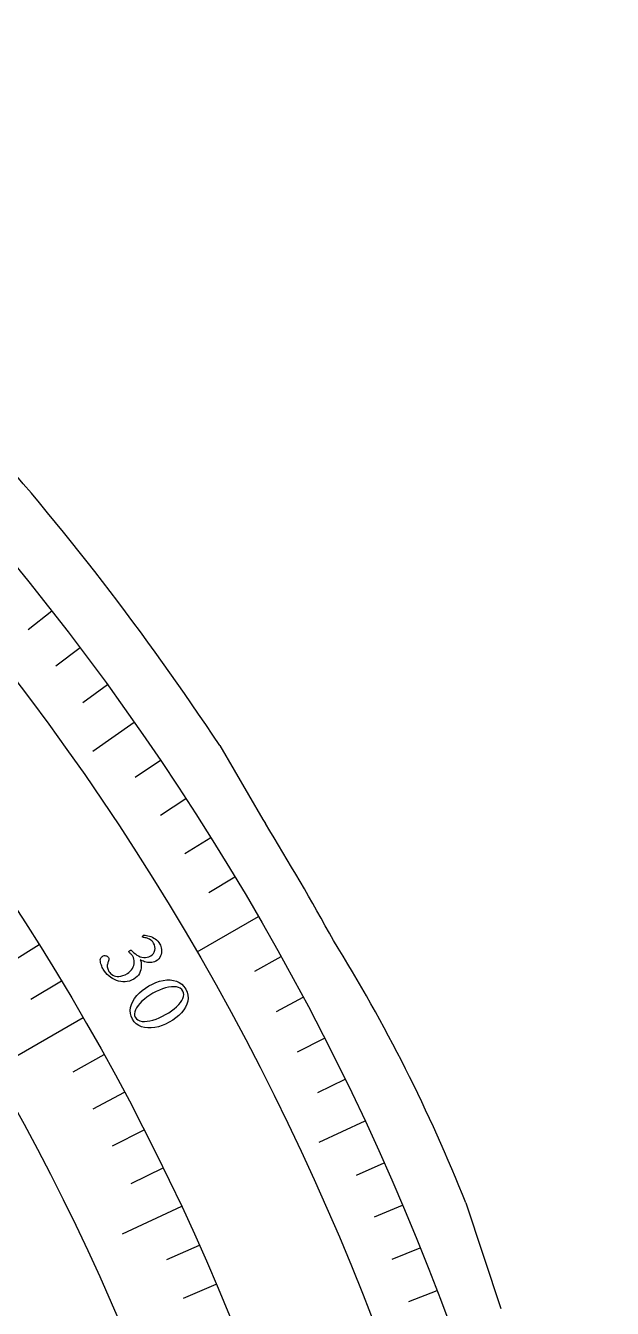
# Model space of a CAD drawing. Header units: millimetres. Extents: x -50 to 50, y -50 to 64.
# Drawn here: x 38.12 to 49, y 17.24 to 41.03 of the extents above; entities that cross this region are included whole.
import ezdxf

# ---------------------------------------------------------------- set-up
doc = ezdxf.new("R2010")
doc.units = ezdxf.units.MM
for name, color, linetype in [('CUT_OUTER', 1, 'Continuous'), ('ENGRAVE', 7, 'Continuous'), ('ENGRAVE_FINE', 8, 'Continuous'), ('TEXT', 5, 'Continuous')]:
    doc.layers.add(name, color=color, linetype=linetype)

msp = doc.modelspace()

# ---------------------------------------------------------------- linework, layer by layer
at = {"layer": 'CUT_OUTER'}
for points in [[(41.7215, 27.6755), (42.5203, 26.306), (42.5678, 26.2295)], [(46.2829, 19.1924), (46.9345, 17.2374)]]:
    msp.add_lwpolyline(points, dxfattribs=at)
for centre, radius, start, end in [((-0.7459, -0.3516), 50.8821, 33.4235, 41.84191), ((0.1862, 0.1116), 49.7829, 28.75445, 31.64369), ((18.1428, 8.066), 30.2599, 21.57347, 31.90792)]:
    msp.add_arc(centre, radius, start, end, dxfattribs=at)
at = {"layer": 'ENGRAVE'}
for points in [[(40.1385, 28.1052), (39.3705, 27.5675)], [(42.4352, 24.5), (41.2986, 23.8437)], [(39.1876, 22.625), (34.4245, 19.875)], [(44.4091, 20.7083), (43.5594, 20.3121)], [(41.0104, 19.1235), (39.9138, 18.6121)]]:
    msp.add_lwpolyline(points, dxfattribs=at)
for radius in [49, 49, 47.6875, 45.25, 45.25, 43.325, 39.75, 39.75]:
    msp.add_circle((0, 0), radius, dxfattribs=at)
at = {"layer": 'ENGRAVE_FINE'}
for points in [[(38.6125, 30.1674), (38.1693, 29.8211)], [(39.1331, 29.4889), (38.6839, 29.1504)], [(39.6418, 28.8015), (39.1868, 28.4708)], [(40.6228, 27.4005), (40.1565, 27.0859)], [(41.0949, 26.6873), (40.6231, 26.381)], [(41.5544, 25.966), (41.0773, 25.668)], [(42.0012, 25.2369), (41.519, 24.9472)], [(38.3742, 23.9788), (37.8145, 23.6291)], [(42.8564, 23.7557), (42.3644, 23.483)], [(38.7868, 23.3055), (38.2211, 22.9655)], [(43.2644, 23.0041), (42.7678, 22.74)], [(43.6593, 22.2455), (43.1581, 21.9902)], [(39.5765, 21.9376), (38.9993, 21.6177)], [(44.0409, 21.4802), (43.5353, 21.2336)], [(39.9534, 21.2436), (39.3706, 20.9337)], [(40.318, 20.5431), (39.73, 20.2434)], [(40.6704, 19.8363), (40.0772, 19.547)], [(44.7637, 19.9301), (44.2499, 19.7013)], [(45.1047, 19.1458), (44.587, 18.926)], [(41.3379, 18.4048), (40.735, 18.1364)], [(45.432, 18.3557), (44.9105, 18.145)], [(41.6528, 17.6806), (41.0453, 17.4227)], [(45.7454, 17.56), (45.2203, 17.3584)]]:
    msp.add_lwpolyline(points, dxfattribs=at)
at = {"layer": 'TEXT'}
for points in [[(40.6137, 23.9936), (40.6242, 23.9725), (40.6326, 23.9487), (40.6386, 23.9223), (40.6424, 23.8933), (40.6433, 23.8629), (40.6405, 23.8328), (40.6341, 23.8028), (40.624, 23.7729), (40.6097, 23.7446), (40.5906, 23.7191), (40.5666, 23.6966), (40.5378, 23.6769), (40.5132, 23.6646), (40.4878, 23.6559), (40.4616, 23.6509), (40.4346, 23.6494), (40.4076, 23.6507), (40.3812, 23.654), (40.3555, 23.6593), (40.3304, 23.6665), (40.3067, 23.6747), (40.2851, 23.683), (40.2656, 23.6912), (40.2482, 23.6995), (40.2567, 23.6744), (40.2628, 23.6469), (40.2665, 23.6169), (40.2676, 23.5843), (40.2655, 23.5507), (40.2595, 23.5172), (40.2495, 23.484), (40.2356, 23.451), (40.2171, 23.4196), (40.1931, 23.3909), (40.1637, 23.3649), (40.1289, 23.3418), (40.0896, 23.3217), (40.0497, 23.3069), (40.0092, 23.2973), (39.9681, 23.293), (39.9271, 23.2934), (39.8869, 23.2978), (39.8474, 23.3062), (39.8087, 23.3187), (39.7712, 23.3348), (39.7354, 23.354), (39.7012, 23.3764), (39.6686, 23.402), (39.6383, 23.4301), (39.6105, 23.4603), (39.5855, 23.4926), (39.5631, 23.527), (39.5544, 23.5429), (39.5456, 23.5612), (39.5368, 23.582), (39.528, 23.6053), (39.5201, 23.6296), (39.5141, 23.6537), (39.5099, 23.6774), (39.5077, 23.7008), (39.5087, 23.7061), (39.5108, 23.7131), (39.514, 23.7219), (39.5183, 23.7323), (39.5237, 23.7428), (39.5301, 23.752), (39.5378, 23.7597), (39.5465, 23.766), (39.5627, 23.7741), (39.5788, 23.7789), (39.5948, 23.7803), (39.6107, 23.7784), (39.6255, 23.7737), (39.6382, 23.7668), (39.6488, 23.7577), (39.6572, 23.7464), (39.6645, 23.7309), (39.6678, 23.7152), (39.667, 23.6994), (39.6623, 23.6834), (39.656, 23.6675), (39.6503, 23.6519), (39.6455, 23.6366), (39.6413, 23.6216), (39.638, 23.6043), (39.637, 23.5869), (39.6383, 23.5695), (39.6418, 23.5519), (39.647, 23.5347), (39.6532, 23.5182), (39.6603, 23.5024), (39.6685, 23.4874), (39.6819, 23.4681), (39.698, 23.4503), (39.7171, 23.4341), (39.739, 23.4195), (39.7638, 23.4075), (39.7912, 23.3994), (39.8214, 23.395), (39.8544, 23.3945), (39.8898, 23.3988), (39.9276, 23.4093), (39.9678, 23.4257), (40.0102, 23.4483), (40.0395, 23.4677), (40.0648, 23.4897), (40.0862, 23.514), (40.1036, 23.5408), (40.1173, 23.5691), (40.1273, 23.5981), (40.1337, 23.6277), (40.1364, 23.6579), (40.1353, 23.6877), (40.1303, 23.7162), (40.1214, 23.7433), (40.1085, 23.769), (40.1006, 23.7812), (40.0916, 23.793), (40.0816, 23.8043), (40.0706, 23.8151), (40.0598, 23.8251), (40.0504, 23.834), (40.0425, 23.8418), (40.0361, 23.8484), (40.0401, 23.8564), (40.0455, 23.8635), (40.0521, 23.8699), (40.06, 23.8754), (40.0651, 23.8782), (40.0698, 23.8801), (40.0738, 23.8812), (40.0774, 23.8815), (40.1031, 23.8561), (40.1301, 23.8325), (40.1584, 23.8107), (40.188, 23.7907), (40.2184, 23.7735), (40.2494, 23.7601), (40.2808, 23.7506), (40.3126, 23.7448), (40.3448, 23.7439), (40.3772, 23.7487), (40.4097, 23.7593), (40.4423, 23.7756), (40.4698, 23.7954), (40.4917, 23.819), (40.5079, 23.8464), (40.5184, 23.8778), (40.5227, 23.911), (40.5201, 23.9442), (40.5107, 23.9774), (40.4945, 24.0105), (40.4791, 24.0333), (40.4617, 24.0529), (40.4425, 24.0692), (40.4214, 24.0822), (40.3998, 24.0926), (40.3792, 24.1011), (40.3594, 24.1075), (40.3406, 24.1119), (40.3239, 24.1151), (40.3104, 24.118), (40.3001, 24.1206), (40.293, 24.1229), (40.2918, 24.1264), (40.292, 24.1308), (40.2935, 24.1359), (40.2963, 24.1419), (40.3001, 24.1479), (40.3044, 24.1531), (40.3091, 24.1575), (40.3143, 24.1612), (40.3395, 24.1592), (40.3654, 24.1553), (40.3921, 24.1495), (40.4195, 24.1419), (40.447, 24.1322), (40.474, 24.1202), (40.5005, 24.1059), (40.5265, 24.0893), (40.5513, 24.07), (40.5741, 24.0476), (40.5949, 24.0221), (40.6137, 23.9936)], [(41.0925, 23.1604), (41.1181, 23.1049), (41.1328, 23.049), (41.1365, 22.9926), (41.1293, 22.9358), (41.1125, 22.8796), (41.0874, 22.8249), (41.0541, 22.7718), (41.0125, 22.7202), (40.9642, 22.671), (40.9104, 22.6253), (40.8513, 22.5831), (40.7868, 22.5443), (40.7195, 22.5103), (40.6522, 22.4828), (40.5849, 22.4617), (40.5175, 22.447), (40.4516, 22.4391), (40.3888, 22.4387), (40.3291, 22.4457), (40.2725, 22.4601), (40.2206, 22.4826), (40.175, 22.5138), (40.1357, 22.5538), (40.1026, 22.6025), (40.0788, 22.6547), (40.0654, 22.7082), (40.0625, 22.763), (40.0701, 22.8192), (40.0869, 22.8755), (40.1116, 22.9306), (40.1442, 22.9845), (40.1848, 23.0372), (40.2322, 23.0875), (40.285, 23.1345), (40.3433, 23.1779), (40.4071, 23.2179), (40.4737, 23.253), (40.5406, 23.2815), (40.6076, 23.3036), (40.6749, 23.3192), (40.7408, 23.3276), (40.8038, 23.3282), (40.8638, 23.3209), (40.9208, 23.3058), (40.9732, 23.2824), (41.0193, 23.2504), (41.059, 23.2097), (41.0925, 23.1604)], [(41.0403, 23.1205), (41.0188, 23.15), (40.9912, 23.1731), (40.9575, 23.1896), (40.9177, 23.1997), (40.8732, 23.2037), (40.8252, 23.2021), (40.7737, 23.195), (40.7188, 23.1823), (40.6616, 23.1645), (40.6036, 23.1419), (40.5446, 23.1145), (40.4846, 23.0824), (40.4271, 23.0476), (40.3738, 23.0109), (40.3248, 22.9726), (40.28, 22.9325), (40.2404, 22.8919), (40.2071, 22.8519), (40.1801, 22.8125), (40.1593, 22.7738), (40.1458, 22.7366), (40.1407, 22.7021), (40.144, 22.6701), (40.1557, 22.6407), (40.1781, 22.6099), (40.2065, 22.5863), (40.241, 22.57), (40.2814, 22.5608), (40.3267, 22.5581), (40.3754, 22.5611), (40.4278, 22.5697), (40.4836, 22.5841), (40.5416, 22.6033), (40.6001, 22.6265), (40.6592, 22.6538), (40.7189, 22.6852), (40.7773, 22.7197), (40.8309, 22.7556), (40.8797, 22.7929), (40.9237, 22.8316), (40.9622, 22.8709), (40.9944, 22.9098), (41.0202, 22.9484), (41.0398, 22.9867), (41.0522, 23.0236), (41.0564, 23.0582), (41.0524, 23.0905), (41.0403, 23.1205)]]:
    msp.add_lwpolyline(points, close=True, dxfattribs=at)

doc.saveas('drawing.dxf')
